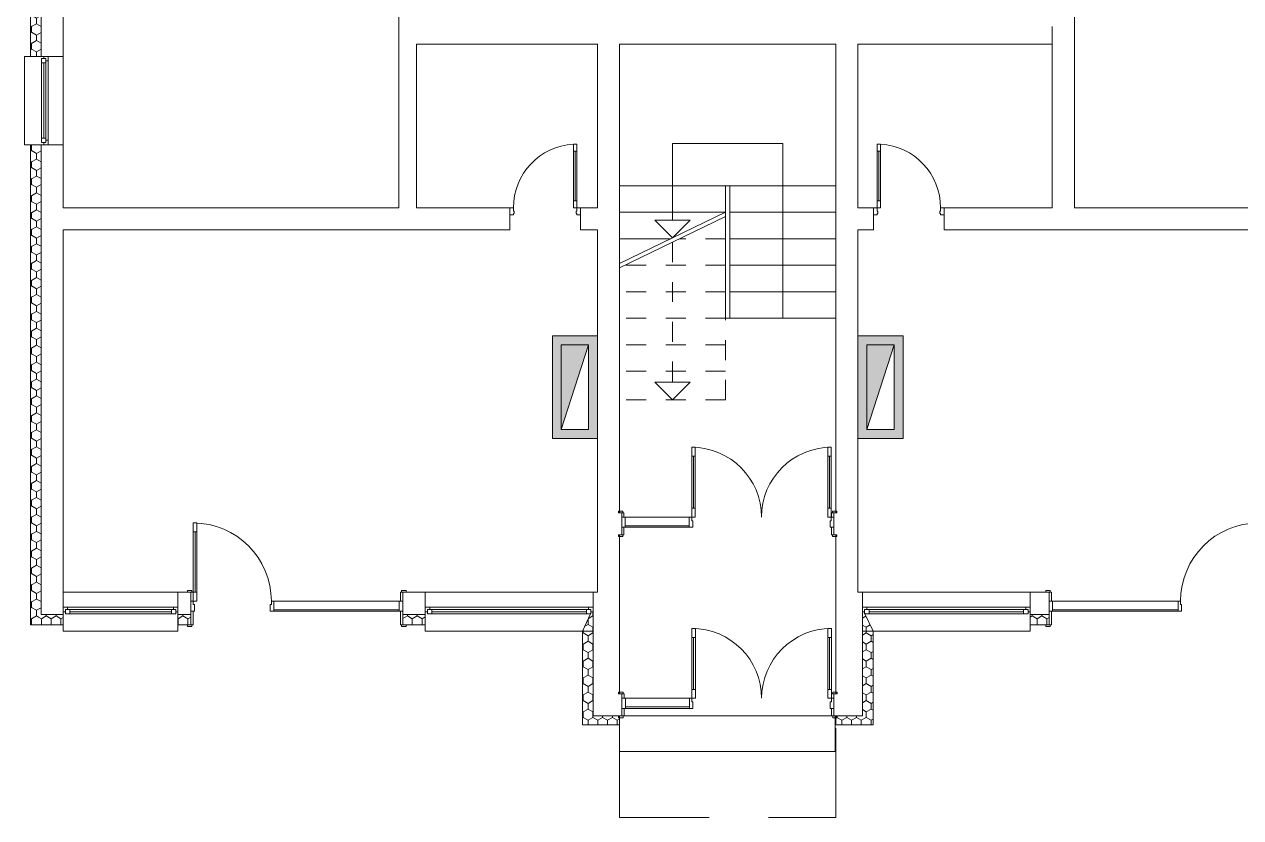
# Model space of a CAD drawing. Header units: feet. Extents: x 2814058 to 2855058, y -67651 to -38951.
# Drawn here: x 2825353 to 2829670, y -56440 to -53627 of the extents above; entities that cross this region are included whole.
import ezdxf

# ---------------------------------------------------------------- set-up
doc = ezdxf.new("R2010")
doc.units = ezdxf.units.FT
doc.header["$MEASUREMENT"] = 0
doc.linetypes.add('Long Dashed', pattern=[529.166651, 317.499995, -211.666656])
doc.linetypes.add('Small Dashed', pattern=[141.111111, 70.555556, -70.555556])
for name, color, linetype, lineweight in [('0_muret e jashtme_Pen_No__1', 7, 'Continuous', 0), ('Shell - Roof_Pen_No__1', 7, 'Continuous', 0), ('Shell - Roof_Pen_No__21', 7, 'Continuous', 0), ('Structural - Bearing_Pen_No__1', 7, 'Continuous', 0)]:
    doc.layers.add(name, color=color, linetype=linetype, lineweight=lineweight)
doc.layers.add('0_muret e jashtme_Pen_No__14', color=7, linetype='Continuous', lineweight=0, true_color=0xbd8b17)
doc.layers.add('Shell - Roof_Pen_No__61', color=7, linetype='Continuous', lineweight=0, true_color=0x6a6a6a)
doc.layers.add('Shell - Roof', color=7, linetype='Continuous')
pattern_1 = [(90, (2247653.822, -76424.967), (-34.6410162, 0), [20, -40]), (90, (2247636.502, -76394.967), (-34.6410162, 0), [20, -40]), (150, (2247653.822, -76404.967), (17.320508, 30), [20, -40]), (150, (2247619.18, -76404.967), (17.320508, 30), [20, -40]), (210, (2247653.822, -76424.967), (-17.320508, 30), [20, -40]), (210, (2247619.18, -76424.967), (-17.320508, 30), [20, -40])]

# ---------------------------------------------------------------- blocks, each defined once
blk = doc.blocks.new('Line_3', base_point=(2827653.9, -54050))
at = {"layer": 'Shell - Roof_Pen_No__1', "color": 7, "linetype": 'Continuous', "lineweight": 0}
for p, q in [((2827653.9, -54050), (2827653.9, -54321.4)), ((2827653.9, -54384.1), (2827591.2, -54321.4)), ((2827591.2, -54321.4), (2827716.6, -54321.4)), ((2827653.9, -54384.1), (2827716.6, -54321.4))]:
    blk.add_line(p, q, dxfattribs=at)
blk = doc.blocks.new('Line_4', base_point=(2827653.9, -54399.8))
at = {"layer": 'Shell - Roof_Pen_No__1', "color": 7, "linetype": 'Continuous', "lineweight": 0}
for p, q in [((2827653.9, -54958.7), (2827591.2, -54896)), ((2827591.2, -54896), (2827716.6, -54896)), ((2827653.9, -54958.7), (2827716.6, -54896))]:
    blk.add_line(p, q, dxfattribs=at)
at = {"layer": 'Shell - Roof_Pen_No__61', "color": 251, "linetype": 'Small Dashed', "lineweight": 0, "true_color": 0x6a6a6a}
blk.add_line((2827653.9, -54399.8), (2827653.9, -54896), dxfattribs=at)

msp = doc.modelspace()

# ---------------------------------------------------------------- hatches: boundary and pattern name
at = {"layer": '0_muret e jashtme_Pen_No__14', "linetype": 'Continuous', "lineweight": 0, "true_color": 0xbd8b17}
h = msp.add_hatch(dxfattribs=at)
h.set_pattern_fill('STYROFOAM_SM_INSULATION', color=42, style=0, pattern_type=2)
h.set_pattern_definition(pattern_1)
h.paths.add_polyline_path([(2825375.3, -52491), (2825375.3, -53740.6), (2825412.9, -53740.6), (2825412.9, -52491)])
h = msp.add_hatch(dxfattribs=at)
h.set_pattern_fill('STYROFOAM_SM_INSULATION', color=42, style=0, pattern_type=2)
h.set_pattern_definition(pattern_1)
h.paths.add_polyline_path([(2825375.3, -55756.9), (2825412.9, -55719.3), (2825412.9, -54054.1), (2825375.3, -54054.1)])
h = msp.add_hatch(dxfattribs=at)
h.set_pattern_fill('STYROFOAM_SM_INSULATION', color=42, style=0, pattern_type=2)
h.set_pattern_definition(pattern_1)
h.paths.add_polyline_path([(2825412.9, -55719.3), (2825375.3, -55756.9), (2825491.3, -55756.9), (2825491.3, -55719.3)])
h = msp.add_hatch(dxfattribs=at)
h.set_pattern_fill('STYROFOAM_SM_INSULATION', color=42, style=0, pattern_type=2)
h.set_pattern_definition(pattern_1)
h.paths.add_polyline_path([(2825898.7, -55756.9), (2825944.3, -55756.9), (2825944.3, -55719.3), (2825898.7, -55719.3)])
h = msp.add_hatch(dxfattribs=at)
h.set_pattern_fill('STYROFOAM_SM_INSULATION', color=42, style=0, pattern_type=2)
h.set_pattern_definition(pattern_1)
h.paths.add_polyline_path([(2826696.5, -55719.3), (2826696.5, -55756.9), (2826776.3, -55756.9), (2826776.3, -55719.3)])
h = msp.add_hatch(dxfattribs=at)
h.set_pattern_fill('STYROFOAM_SM_INSULATION', color=42, style=0, pattern_type=2)
h.set_pattern_definition(pattern_1)
h.paths.add_polyline_path([(2827465.9, -56111.2), (2827334.2, -56111.2), (2827334.2, -55778.5), (2827363.3, -55717.5), (2827364, -55709.9), (2827371.8, -55709.9), (2827371.8, -56079.7), (2827465.9, -56079.7)])
h = msp.add_hatch(dxfattribs=at)
h.set_pattern_fill('STYROFOAM_SM_INSULATION', color=42, style=0, pattern_type=2)
h.set_pattern_definition(pattern_1)
h.paths.add_polyline_path([(2828233.8, -56111.2), (2828365.4, -56111.2), (2828365.4, -55778.5), (2828336.4, -55717.5), (2828335.6, -55709.9), (2828327.8, -55709.9), (2828327.8, -56079.7), (2828233.8, -56079.7)])
h = msp.add_hatch(dxfattribs=at)
h.set_pattern_fill('STYROFOAM_SM_INSULATION', color=42, style=0, pattern_type=2)
h.set_pattern_definition(pattern_1)
h.paths.add_polyline_path([(2828923.3, -55719.3), (2828923.3, -55756.9), (2828990.5, -55756.9), (2828990.5, -55719.3)])
at = {"layer": 'Structural - Bearing_Pen_No__1', "linetype": 'Continuous', "lineweight": 0}
h = msp.add_hatch(color=9, dxfattribs=at)
h.paths.add_polyline_path([(2827387.5, -54732), (2827227.7, -54732), (2827227.7, -55095.6), (2827387.5, -55095.6)])
h.paths.add_polyline_path([(2827259, -55064.2), (2827356.2, -55064.2), (2827356.2, -54763.3), (2827259, -54763.3)], flags=0)
h = msp.add_hatch(color=9, dxfattribs=at)
h.paths.add_polyline_path([(2828472, -54732), (2828312.1, -54732), (2828312.1, -55095.6), (2828472, -55095.6)])
h.paths.add_polyline_path([(2828343.5, -55064.2), (2828440.6, -55064.2), (2828440.6, -54763.3), (2828343.5, -54763.3)], flags=0)
for points in [[(2827259, -55064.2), (2827356.2, -54763.3), (2827259, -54763.3)], [(2828343.5, -55064.2), (2828440.6, -54763.3), (2828343.5, -54763.3)]]:
    msp.add_hatch(color=8, dxfattribs=at).paths.add_polyline_path(points)

# ---------------------------------------------------------------- linework, layer by layer
at = {"layer": '0_muret e jashtme_Pen_No__1', "color": 7, "linetype": 'Continuous', "lineweight": 0}
for p, q in [((2825412.9, -52491), (2825412.9, -53740.6)), ((2825375.3, -53740.6), (2825353.4, -53740.6)), ((2825353.4, -53740.6), (2825353.4, -54054.1)), ((2825375.3, -53740.6), (2825412.9, -53740.6)), ((2825375.3, -53740.6), (2825412.9, -53740.6)), ((2825412.9, -53740.6), (2825422.3, -53740.6)), ((2825412.9, -53740.6), (2825422.3, -53740.6)), ((2825422.3, -53740.6), (2825438, -53740.6)), ((2825422.3, -53740.6), (2825422.3, -53748.5)), ((2825422.3, -53740.6), (2825438, -53740.6)), ((2825422.3, -53740.6), (2825438, -53740.6)), ((2825438, -53740.6), (2825491.3, -53740.6)), ((2825438, -53756.3), (2825438, -53740.6)), ((2825438, -53740.6), (2825491.3, -53740.6)), ((2825491.3, -53740.6), (2825491.3, -54054.1)), ((2825414.5, -53748.5), (2825414.5, -53764.1)), ((2825430.2, -53748.5), (2825414.5, -53748.5)), ((2825414.5, -53764.1), (2825414.5, -54030.6)), ((2825414.5, -53764.1), (2825430.2, -53764.1)), ((2825414.5, -53764.1), (2825414.5, -54030.6)), ((2825422.3, -53748.5), (2825430.2, -53748.5)), ((2825422.3, -53764.1), (2825422.3, -54030.6)), ((2825430.2, -53748.5), (2825430.2, -53756.3)), ((2825430.2, -53764.1), (2825430.2, -53748.5)), ((2825430.2, -53756.3), (2825438, -53756.3)), ((2825430.2, -54030.6), (2825430.2, -53764.1)), ((2825438, -54038.4), (2825438, -53756.3)), ((2825430.2, -54030.6), (2825414.5, -54030.6)), ((2825414.5, -54030.6), (2825414.5, -54046.2)), ((2825414.5, -54046.2), (2825430.2, -54046.2)), ((2825430.2, -54046.2), (2825422.3, -54046.2)), ((2825422.3, -54046.2), (2825422.3, -54054.1)), ((2825430.2, -54046.2), (2825430.2, -54030.6)), ((2825438, -54038.4), (2825430.2, -54038.4)), ((2825430.2, -54038.4), (2825430.2, -54046.2)), ((2825438, -54054.1), (2825438, -54038.4)), ((2825353.4, -54054.1), (2825375.3, -54054.1)), ((2825375.3, -54054.1), (2825412.9, -54054.1)), ((2825375.3, -54054.1), (2825412.9, -54054.1)), ((2825412.9, -54054.1), (2825412.9, -55719.3)), ((2825412.9, -54054.1), (2825422.3, -54054.1)), ((2825412.9, -54054.1), (2825422.3, -54054.1)), ((2825422.3, -54054.1), (2825438, -54054.1)), ((2825422.3, -54054.1), (2825438, -54054.1)), ((2825422.3, -54054.1), (2825438, -54054.1)), ((2825438, -54054.1), (2825491.3, -54054.1)), ((2825438, -54054.1), (2825491.3, -54054.1)), ((2827302.3, -54076.9), (2827302.3, -54051.9)), ((2827302.3, -54051.9), (2827314.8, -54051.9)), ((2827302.3, -54076.9), (2827308.6, -54076.9)), ((2827302.3, -54252.4), (2827302.3, -54076.9)), ((2827314.8, -54076.9), (2827302.3, -54076.9)), ((2827308.6, -54076.9), (2827314.8, -54076.9)), ((2827308.6, -54252.4), (2827308.6, -54076.9)), ((2827308.6, -54076.9), (2827308.6, -54252.4)), ((2827308.6, -54076.9), (2827308.6, -54252.4)), ((2827314.8, -54051.9), (2827314.8, -54076.9)), ((2827314.8, -54076.9), (2827314.8, -54252.4)), ((2828379.6, -54051.9), (2828379.6, -54076.9)), ((2828392.1, -54051.9), (2828379.6, -54051.9)), ((2828379.6, -54076.9), (2828379.6, -54252.4)), ((2828385.9, -54076.9), (2828379.6, -54076.9)), ((2828379.6, -54076.9), (2828392.1, -54076.9)), ((2828385.9, -54252.4), (2828385.9, -54076.9)), ((2828385.9, -54076.9), (2828385.9, -54252.4)), ((2828392.1, -54076.9), (2828385.9, -54076.9)), ((2828385.9, -54076.9), (2828385.9, -54252.4)), ((2828392.1, -54076.9), (2828392.1, -54051.9)), ((2828392.1, -54252.4), (2828392.1, -54076.9)), ((2827308.6, -54252.4), (2827302.3, -54252.4)), ((2827302.3, -54277.5), (2827302.3, -54252.4)), ((2827302.3, -54252.4), (2827314.8, -54252.4)), ((2827314.8, -54252.4), (2827308.6, -54252.4)), ((2827314.8, -54252.4), (2827314.8, -54277.5)), ((2828379.6, -54252.4), (2828385.9, -54252.4)), ((2828392.1, -54252.4), (2828379.6, -54252.4)), ((2828379.6, -54252.4), (2828379.6, -54277.5)), ((2828385.9, -54252.4), (2828392.1, -54252.4)), ((2828392.1, -54277.5), (2828392.1, -54252.4)), ((2827076.6, -54277.5), (2827076.6, -54302.6)), ((2827076.6, -54277.5), (2827076.6, -54302.6)), ((2827089.2, -54277.5), (2827076.6, -54277.5)), ((2827076.6, -54277.5), (2827076.6, -54302.6)), ((2827076.6, -54277.5), (2827076.6, -54302.6)), ((2827076.6, -54302.6), (2827076.6, -54355.9)), ((2827076.6, -54302.6), (2827089.2, -54302.6)), ((2827076.6, -54302.6), (2827076.6, -54355.9)), ((2827089.2, -54290.1), (2827089.2, -54277.5)), ((2827092.3, -54290.1), (2827089.2, -54290.1)), ((2827089.2, -54302.6), (2827089.2, -54298)), ((2827089.2, -54298), (2827092.3, -54298)), ((2827092.3, -54298), (2827092.3, -54290.1)), ((2827314.8, -54277.5), (2827302.3, -54277.5)), ((2827314.8, -54290.1), (2827311.7, -54290.1)), ((2827311.7, -54290.1), (2827311.7, -54298)), ((2827311.7, -54298), (2827314.8, -54298)), ((2827314.8, -54277.5), (2827314.8, -54290.1)), ((2827327.4, -54277.5), (2827314.8, -54277.5)), ((2827314.8, -54298), (2827314.8, -54302.6)), ((2827314.8, -54302.6), (2827327.4, -54302.6)), ((2827327.4, -54277.5), (2827327.4, -54302.6)), ((2827327.4, -54302.6), (2827327.4, -54277.5)), ((2827327.4, -54277.5), (2827327.4, -54302.6)), ((2827327.4, -54277.5), (2827327.4, -54302.6)), ((2827327.4, -54302.6), (2827327.4, -54355.9)), ((2827327.4, -54302.6), (2827327.4, -54355.9)), ((2828367.1, -54277.5), (2828367.1, -54302.6)), ((2828367.1, -54302.6), (2828367.1, -54277.5)), ((2828367.1, -54277.5), (2828379.6, -54277.5)), ((2828367.1, -54277.5), (2828367.1, -54302.6)), ((2828367.1, -54277.5), (2828367.1, -54302.6)), ((2828367.1, -54302.6), (2828367.1, -54355.9)), ((2828379.6, -54302.6), (2828367.1, -54302.6)), ((2828367.1, -54302.6), (2828367.1, -54355.9)), ((2828379.6, -54277.5), (2828379.6, -54290.1)), ((2828379.6, -54277.5), (2828392.1, -54277.5)), ((2828379.6, -54290.1), (2828382.7, -54290.1)), ((2828379.6, -54298), (2828379.6, -54302.6)), ((2828382.7, -54298), (2828379.6, -54298)), ((2828382.7, -54290.1), (2828382.7, -54298)), ((2828602.1, -54298), (2828602.1, -54290.1)), ((2828602.1, -54290.1), (2828605.3, -54290.1)), ((2828605.3, -54298), (2828602.1, -54298)), ((2828605.3, -54290.1), (2828605.3, -54277.5)), ((2828605.3, -54277.5), (2828617.8, -54277.5)), ((2828605.3, -54302.6), (2828605.3, -54298)), ((2828617.8, -54302.6), (2828605.3, -54302.6)), ((2828617.8, -54277.5), (2828617.8, -54302.6)), ((2828617.8, -54277.5), (2828617.8, -54302.6)), ((2828617.8, -54277.5), (2828617.8, -54302.6)), ((2828617.8, -54277.5), (2828617.8, -54302.6)), ((2828617.8, -54302.6), (2828617.8, -54355.9)), ((2828617.8, -54302.6), (2828617.8, -54355.9)), ((2827722, -55126.9), (2827722, -55158.3)), ((2827734.5, -55126.9), (2827722, -55126.9)), ((2827722, -55158.3), (2827722, -55343.2)), ((2827728.2, -55158.3), (2827722, -55158.3)), ((2827722, -55158.3), (2827734.5, -55158.3)), ((2827728.2, -55343.2), (2827728.2, -55158.3)), ((2827728.2, -55158.3), (2827728.2, -55343.2)), ((2827734.5, -55158.3), (2827728.2, -55158.3)), ((2827728.2, -55158.3), (2827728.2, -55343.2)), ((2827734.5, -55158.3), (2827734.5, -55126.9)), ((2827734.5, -55343.2), (2827734.5, -55158.3)), ((2828204.6, -55158.3), (2828204.6, -55126.9)), ((2828204.6, -55126.9), (2828217.2, -55126.9)), ((2828204.6, -55158.3), (2828210.9, -55158.3)), ((2828204.6, -55343.2), (2828204.6, -55158.3)), ((2828217.2, -55158.3), (2828204.6, -55158.3)), ((2828210.9, -55158.3), (2828217.2, -55158.3)), ((2828210.9, -55343.2), (2828210.9, -55158.3)), ((2828210.9, -55158.3), (2828210.9, -55343.2)), ((2828210.9, -55158.3), (2828210.9, -55343.2)), ((2828217.2, -55126.9), (2828217.2, -55158.3)), ((2828217.2, -55158.3), (2828217.2, -55343.2)), ((2827462.1, -55358.8), (2827462.1, -55352.9)), ((2827462.1, -55352.9), (2827477.8, -55352.9)), ((2827473.7, -55358.8), (2827462.1, -55358.8)), ((2827477.8, -55358.8), (2827462.1, -55358.8)), ((2827473.7, -55358.8), (2827462.1, -55358.8)), ((2827473.7, -55358.8), (2827462.1, -55358.8)), ((2827473.7, -55358.8), (2827473.7, -55374.5)), ((2827473.7, -55358.8), (2827473.7, -55374.5)), ((2827473.7, -55374.5), (2827473.7, -55358.8)), ((2827473.7, -55358.8), (2827481.5, -55358.8)), ((2827473.7, -55358.8), (2827473.7, -55374.5)), ((2827473.7, -55358.8), (2827473.7, -55374.5)), ((2827473.7, -55358.8), (2827473.7, -55374.5)), ((2827473.7, -55374.5), (2827473.7, -55410.6)), ((2827481.5, -55374.5), (2827473.7, -55374.5)), ((2827486.2, -55374.5), (2827473.7, -55374.5)), ((2827473.7, -55374.5), (2827473.7, -55410.6)), ((2827473.7, -55374.5), (2827473.7, -55410.6)), ((2827473.7, -55374.5), (2827473.7, -55410.6)), ((2827477.8, -55352.9), (2827477.8, -55358.8)), ((2827481.5, -55358.8), (2827481.5, -55374.5)), ((2827486.2, -55374.5), (2827713.2, -55374.5)), ((2827486.2, -55410.6), (2827486.2, -55374.5)), ((2827486.2, -55410.6), (2827486.2, -55374.5)), ((2827713.2, -55374.5), (2827486.2, -55374.5)), ((2827713.2, -55374.5), (2827713.2, -55410.6)), ((2827722, -55374.5), (2827713.2, -55374.5)), ((2827713.2, -55374.5), (2827713.2, -55410.6)), ((2827722, -55343.2), (2827728.2, -55343.2)), ((2827734.5, -55343.2), (2827722, -55343.2)), ((2827722, -55343.2), (2827722, -55374.5)), ((2827722, -55387.1), (2827722, -55374.5)), ((2827722, -55374.5), (2827734.5, -55374.5)), ((2827728.2, -55343.2), (2827734.5, -55343.2)), ((2827734.5, -55374.5), (2827734.5, -55343.2)), ((2828210.9, -55343.2), (2828204.6, -55343.2)), ((2828204.6, -55374.5), (2828204.6, -55343.2)), ((2828204.6, -55343.2), (2828217.2, -55343.2)), ((2828217.2, -55374.5), (2828204.6, -55374.5)), ((2828217.2, -55343.2), (2828210.9, -55343.2)), ((2828217.2, -55343.2), (2828217.2, -55374.5)), ((2828225.9, -55374.5), (2828217.2, -55374.5)), ((2828217.2, -55374.5), (2828217.2, -55387.1)), ((2828218.1, -55374.5), (2828218.1, -55358.8)), ((2828218.1, -55358.8), (2828225.9, -55358.8)), ((2828225.9, -55374.5), (2828218.1, -55374.5)), ((2828221.9, -55352.9), (2828237.5, -55352.9)), ((2828221.9, -55358.8), (2828221.9, -55352.9)), ((2828237.5, -55358.8), (2828221.9, -55358.8)), ((2828225.9, -55358.8), (2828237.5, -55358.8)), ((2828225.9, -55358.8), (2828225.9, -55374.5)), ((2828225.9, -55358.8), (2828225.9, -55374.5)), ((2828225.9, -55358.8), (2828225.9, -55374.5)), ((2828225.9, -55358.8), (2828225.9, -55374.5)), ((2828225.9, -55358.8), (2828225.9, -55374.5)), ((2828225.9, -55358.8), (2828225.9, -55374.5)), ((2828225.9, -55358.8), (2828237.5, -55358.8)), ((2828225.9, -55358.8), (2828237.5, -55358.8)), ((2828225.9, -55374.5), (2828225.9, -55410.6)), ((2828225.9, -55410.6), (2828225.9, -55374.5)), ((2828225.9, -55374.5), (2828225.9, -55410.6)), ((2828225.9, -55374.5), (2828225.9, -55410.6)), ((2828237.5, -55352.9), (2828237.5, -55358.8)), ((2825953.1, -55395.2), (2825953.1, -55426.5)), ((2825965.6, -55395.2), (2825953.1, -55395.2)), ((2825953.1, -55426.5), (2825953.1, -55640.9)), ((2825959.4, -55426.5), (2825953.1, -55426.5)), ((2825953.1, -55426.5), (2825965.6, -55426.5)), ((2825959.4, -55640.9), (2825959.4, -55426.5)), ((2825959.4, -55426.5), (2825959.4, -55640.9)), ((2825965.6, -55426.5), (2825959.4, -55426.5)), ((2825959.4, -55426.5), (2825959.4, -55640.9)), ((2825965.6, -55426.5), (2825965.6, -55395.2)), ((2825965.6, -55640.9), (2825965.6, -55426.5)), ((2827473.7, -55410.6), (2827473.7, -55437.2)), ((2827473.7, -55437.2), (2827473.7, -55410.6)), ((2827473.7, -55410.6), (2827481.5, -55410.6)), ((2827473.7, -55410.6), (2827486.2, -55410.6)), ((2827473.7, -55410.6), (2827473.7, -55437.2)), ((2827473.7, -55410.6), (2827473.7, -55437.2)), ((2827481.5, -55410.6), (2827481.5, -55437.2)), ((2827486.2, -55404.9), (2827713.2, -55404.9)), ((2827713.2, -55410.6), (2827486.2, -55410.6)), ((2827713.2, -55410.6), (2827725.7, -55410.6)), ((2827725.7, -55387.1), (2827722, -55387.1)), ((2827725.7, -55410.6), (2827725.7, -55387.1)), ((2828217.2, -55387.1), (2828213.4, -55387.1)), ((2828213.4, -55387.1), (2828213.4, -55410.6)), ((2828213.4, -55410.6), (2828225.9, -55410.6)), ((2828218.1, -55437.2), (2828218.1, -55410.6)), ((2828218.1, -55410.6), (2828225.9, -55410.6)), ((2828225.9, -55410.6), (2828225.9, -55437.2)), ((2828225.9, -55410.6), (2828225.9, -55437.2)), ((2828225.9, -55410.6), (2828225.9, -55437.2)), ((2828225.9, -55410.6), (2828225.9, -55437.2)), ((2827473.7, -55437.2), (2827462.1, -55437.2)), ((2827462.1, -55443.2), (2827462.1, -55437.2)), ((2827462.1, -55437.2), (2827477.8, -55437.2)), ((2827473.7, -55437.2), (2827462.1, -55437.2)), ((2827473.7, -55437.2), (2827462.1, -55437.2)), ((2827477.8, -55443.2), (2827462.1, -55443.2)), ((2827481.5, -55437.2), (2827473.7, -55437.2)), ((2827477.8, -55437.2), (2827477.8, -55443.2)), ((2828225.9, -55437.2), (2828218.1, -55437.2)), ((2828221.9, -55437.2), (2828237.5, -55437.2)), ((2828221.9, -55443.2), (2828221.9, -55437.2)), ((2828237.5, -55443.2), (2828221.9, -55443.2)), ((2828225.9, -55437.2), (2828237.5, -55437.2)), ((2828225.9, -55437.2), (2828237.5, -55437.2)), ((2828225.9, -55437.2), (2828237.5, -55437.2)), ((2828237.5, -55437.2), (2828237.5, -55443.2)), ((2825491.3, -55694.2), (2825491.3, -55640.9)), ((2825898.7, -55640.9), (2825491.3, -55640.9)), ((2825491.3, -55694.2), (2825491.3, -55640.9)), ((2825898.7, -55694.2), (2825898.7, -55640.9)), ((2825898.7, -55694.2), (2825898.7, -55640.9)), ((2825948.4, -55635), (2825932.7, -55635)), ((2825932.7, -55635), (2825932.7, -55640.9)), ((2825944.3, -55640.9), (2825932.7, -55640.9)), ((2825932.7, -55640.9), (2825948.4, -55640.9)), ((2825944.3, -55640.9), (2825932.7, -55640.9)), ((2825944.3, -55640.9), (2825932.7, -55640.9)), ((2825944.3, -55640.9), (2825944.3, -55672.3)), ((2825944.3, -55640.9), (2825944.3, -55672.3)), ((2825944.3, -55640.9), (2825944.3, -55672.3)), ((2825952.2, -55640.9), (2825944.3, -55640.9)), ((2825944.3, -55640.9), (2825944.3, -55672.3)), ((2825944.3, -55640.9), (2825944.3, -55672.3)), ((2825944.3, -55640.9), (2825944.3, -55672.3)), ((2825948.4, -55640.9), (2825948.4, -55635)), ((2825952.2, -55672.3), (2825952.2, -55640.9)), ((2825953.1, -55640.9), (2825959.4, -55640.9)), ((2825965.6, -55640.9), (2825953.1, -55640.9)), ((2825953.1, -55640.9), (2825953.1, -55672.3)), ((2825959.4, -55640.9), (2825965.6, -55640.9)), ((2825965.6, -55672.3), (2825965.6, -55640.9)), ((2826688.7, -55640.9), (2826688.7, -55672.3)), ((2826696.5, -55640.9), (2826688.7, -55640.9)), ((2826708.1, -55635), (2826692.5, -55635)), ((2826692.5, -55635), (2826692.5, -55640.9)), ((2826692.5, -55640.9), (2826708.1, -55640.9)), ((2826696.5, -55640.9), (2826708.1, -55640.9)), ((2826696.5, -55640.9), (2826696.5, -55672.3)), ((2826696.5, -55640.9), (2826696.5, -55672.3)), ((2826696.5, -55672.3), (2826696.5, -55640.9)), ((2826696.5, -55640.9), (2826696.5, -55672.3)), ((2826696.5, -55640.9), (2826696.5, -55672.3)), ((2826696.5, -55640.9), (2826696.5, -55672.3)), ((2826696.5, -55640.9), (2826708.1, -55640.9)), ((2826696.5, -55640.9), (2826708.1, -55640.9)), ((2826708.1, -55640.9), (2826708.1, -55635)), ((2826776.3, -55694.2), (2826776.3, -55640.9)), ((2826776.3, -55640.9), (2827371.8, -55640.9)), ((2826776.3, -55694.2), (2826776.3, -55640.9)), ((2827371.8, -55694.2), (2827371.8, -55640.9)), ((2827371.8, -55694.2), (2827371.8, -55640.9)), ((2828327.8, -55694.2), (2828327.8, -55640.9)), ((2828923.3, -55640.9), (2828327.8, -55640.9)), ((2828327.8, -55694.2), (2828327.8, -55640.9)), ((2828923.3, -55694.2), (2828923.3, -55640.9)), ((2828923.3, -55694.2), (2828923.3, -55640.9)), ((2828978.9, -55640.9), (2828978.9, -55635)), ((2828978.9, -55635), (2828994.6, -55635)), ((2828990.5, -55640.9), (2828978.9, -55640.9)), ((2828994.6, -55640.9), (2828978.9, -55640.9)), ((2828990.5, -55640.9), (2828978.9, -55640.9)), ((2828990.5, -55640.9), (2828978.9, -55640.9)), ((2828990.5, -55640.9), (2828990.5, -55672.3)), ((2828990.5, -55640.9), (2828990.5, -55672.3)), ((2828990.5, -55672.3), (2828990.5, -55640.9)), ((2828990.5, -55640.9), (2828998.3, -55640.9)), ((2828990.5, -55640.9), (2828990.5, -55672.3)), ((2828990.5, -55640.9), (2828990.5, -55672.3)), ((2828990.5, -55640.9), (2828990.5, -55672.3)), ((2828994.6, -55635), (2828994.6, -55640.9)), ((2828998.3, -55640.9), (2828998.3, -55672.3)), ((2825944.3, -55672.3), (2825944.3, -55708.3)), ((2825944.3, -55672.3), (2825952.2, -55672.3)), ((2825944.3, -55708.3), (2825944.3, -55672.3)), ((2825944.3, -55672.3), (2825953.1, -55672.3)), ((2825944.3, -55672.3), (2825944.3, -55708.3)), ((2825944.3, -55672.3), (2825944.3, -55708.3)), ((2825953.1, -55672.3), (2825953.1, -55684.8)), ((2825953.1, -55672.3), (2825965.6, -55672.3)), ((2825953.1, -55684.8), (2825956.9, -55684.8)), ((2825956.9, -55684.8), (2825956.9, -55708.3)), ((2826226.4, -55708.3), (2826226.4, -55684.8)), ((2826226.4, -55684.8), (2826230.2, -55684.8)), ((2826230.2, -55684.8), (2826230.2, -55672.3)), ((2826230.2, -55672.3), (2826238.9, -55672.3)), ((2826684, -55672.3), (2826238.9, -55672.3)), ((2826238.9, -55672.3), (2826238.9, -55708.3)), ((2826238.9, -55672.3), (2826238.9, -55708.3)), ((2826238.9, -55672.3), (2826684, -55672.3)), ((2826684, -55708.3), (2826684, -55672.3)), ((2826684, -55708.3), (2826684, -55672.3)), ((2826684, -55672.3), (2826696.5, -55672.3)), ((2826688.7, -55672.3), (2826696.5, -55672.3)), ((2826696.5, -55672.3), (2826696.5, -55708.3)), ((2826696.5, -55672.3), (2826696.5, -55708.3)), ((2826696.5, -55672.3), (2826696.5, -55708.3)), ((2826696.5, -55672.3), (2826696.5, -55708.3)), ((2828990.5, -55672.3), (2828990.5, -55708.3)), ((2828998.3, -55672.3), (2828990.5, -55672.3)), ((2829003, -55672.3), (2828990.5, -55672.3)), ((2828990.5, -55672.3), (2828990.5, -55708.3)), ((2828990.5, -55672.3), (2828990.5, -55708.3)), ((2828990.5, -55672.3), (2828990.5, -55708.3)), ((2829003, -55672.3), (2829448.1, -55672.3)), ((2829003, -55708.3), (2829003, -55672.3)), ((2829003, -55708.3), (2829003, -55672.3)), ((2829448.1, -55672.3), (2829003, -55672.3)), ((2829448.1, -55672.3), (2829448.1, -55708.3)), ((2829456.9, -55672.3), (2829448.1, -55672.3)), ((2829448.1, -55672.3), (2829448.1, -55708.3)), ((2829456.9, -55684.8), (2829456.9, -55672.3)), ((2829460.7, -55684.8), (2829456.9, -55684.8)), ((2829460.7, -55708.3), (2829460.7, -55684.8)), ((2825412.9, -55719.3), (2825491.3, -55719.3)), ((2825491.3, -55709.9), (2825491.3, -55694.2)), ((2825491.3, -55694.2), (2825506.9, -55694.2)), ((2825491.3, -55709.9), (2825491.3, -55694.2)), ((2825491.3, -55709.9), (2825491.3, -55694.2)), ((2825491.3, -55719.3), (2825491.3, -55709.9)), ((2825499.1, -55709.9), (2825491.3, -55709.9)), ((2825491.3, -55719.3), (2825491.3, -55709.9)), ((2825491.3, -55756.9), (2825491.3, -55719.3)), ((2825491.3, -55756.9), (2825491.3, -55719.3)), ((2825506.9, -55702), (2825499.1, -55702)), ((2825499.1, -55702), (2825499.1, -55709.9)), ((2825499.1, -55702), (2825514.8, -55702)), ((2825499.1, -55717.7), (2825499.1, -55702)), ((2825514.8, -55717.7), (2825499.1, -55717.7)), ((2825506.9, -55694.2), (2825506.9, -55702)), ((2825506.9, -55694.2), (2825883.1, -55694.2)), ((2825514.8, -55702), (2825514.8, -55717.7)), ((2825514.8, -55702), (2825875.2, -55702)), ((2825875.2, -55709.9), (2825514.8, -55709.9)), ((2825875.2, -55717.7), (2825514.8, -55717.7)), ((2825875.2, -55717.7), (2825514.8, -55717.7)), ((2825875.2, -55717.7), (2825875.2, -55702)), ((2825875.2, -55702), (2825890.9, -55702)), ((2825890.9, -55717.7), (2825875.2, -55717.7)), ((2825883.1, -55702), (2825883.1, -55694.2)), ((2825883.1, -55694.2), (2825898.7, -55694.2)), ((2825890.9, -55702), (2825883.1, -55702)), ((2825890.9, -55709.9), (2825890.9, -55702)), ((2825890.9, -55702), (2825890.9, -55717.7)), ((2825898.7, -55709.9), (2825890.9, -55709.9)), ((2825898.7, -55709.9), (2825898.7, -55694.2)), ((2825898.7, -55709.9), (2825898.7, -55694.2)), ((2825898.7, -55709.9), (2825898.7, -55694.2)), ((2825898.7, -55719.3), (2825898.7, -55709.9)), ((2825898.7, -55719.3), (2825898.7, -55709.9)), ((2825898.7, -55719.3), (2825944.3, -55719.3)), ((2825898.7, -55756.9), (2825898.7, -55719.3)), ((2825898.7, -55756.9), (2825898.7, -55719.3)), ((2825944.3, -55708.3), (2825944.3, -55719.3)), ((2825944.3, -55708.3), (2825944.3, -55756.9)), ((2825952.2, -55708.3), (2825944.3, -55708.3)), ((2825956.9, -55708.3), (2825944.3, -55708.3)), ((2825944.3, -55708.3), (2825944.3, -55719.3)), ((2825944.3, -55708.3), (2825944.3, -55719.3)), ((2825944.3, -55719.3), (2825944.3, -55756.9)), ((2825944.3, -55719.3), (2825944.3, -55756.9)), ((2825944.3, -55719.3), (2825944.3, -55756.9)), ((2825952.2, -55756.9), (2825952.2, -55708.3)), ((2826238.9, -55708.3), (2826226.4, -55708.3)), ((2826684, -55702.7), (2826238.9, -55702.7)), ((2826238.9, -55708.3), (2826684, -55708.3)), ((2826696.5, -55708.3), (2826684, -55708.3)), ((2826688.7, -55708.3), (2826688.7, -55756.9)), ((2826696.5, -55708.3), (2826688.7, -55708.3)), ((2826696.5, -55708.3), (2826696.5, -55719.3)), ((2826696.5, -55756.9), (2826696.5, -55708.3)), ((2826696.5, -55708.3), (2826696.5, -55719.3)), ((2826696.5, -55708.3), (2826696.5, -55719.3)), ((2826696.5, -55719.3), (2826776.3, -55719.3)), ((2826696.5, -55719.3), (2826696.5, -55756.9)), ((2826696.5, -55719.3), (2826696.5, -55756.9)), ((2826696.5, -55719.3), (2826696.5, -55756.9)), ((2826776.3, -55709.9), (2826776.3, -55694.2)), ((2826792, -55694.2), (2826776.3, -55694.2)), ((2826776.3, -55709.9), (2826776.3, -55694.2)), ((2826776.3, -55709.9), (2826776.3, -55694.2)), ((2826776.3, -55719.3), (2826776.3, -55709.9)), ((2826776.3, -55709.9), (2826784.2, -55709.9)), ((2826776.3, -55719.3), (2826776.3, -55709.9)), ((2826776.3, -55756.9), (2826776.3, -55719.3)), ((2826776.3, -55756.9), (2826776.3, -55719.3)), ((2826784.2, -55709.9), (2826784.2, -55702)), ((2826784.2, -55702), (2826792, -55702)), ((2826799.8, -55702), (2826784.2, -55702)), ((2826784.2, -55702), (2826784.2, -55717.7)), ((2826784.2, -55717.7), (2826799.8, -55717.7)), ((2826792, -55702), (2826792, -55694.2)), ((2827356.2, -55694.2), (2826792, -55694.2)), ((2826799.8, -55717.7), (2826799.8, -55702)), ((2827348.3, -55702), (2826799.8, -55702)), ((2826799.8, -55709.9), (2827348.3, -55709.9)), ((2826799.8, -55717.7), (2827348.3, -55717.7)), ((2826799.8, -55717.7), (2827348.3, -55717.7)), ((2827364, -55702), (2827348.3, -55702)), ((2827348.3, -55702), (2827348.3, -55717.7)), ((2827348.3, -55717.7), (2827364, -55717.7)), ((2827371.8, -55694.2), (2827356.2, -55694.2)), ((2827356.2, -55694.2), (2827356.2, -55702)), ((2827356.2, -55702), (2827364, -55702)), ((2827364, -55702), (2827364, -55709.9)), ((2827364, -55717.7), (2827364, -55702)), ((2827364, -55709.9), (2827371.8, -55709.9)), ((2827371.8, -55709.9), (2827371.8, -55694.2)), ((2827371.8, -55709.9), (2827371.8, -55694.2)), ((2827371.8, -55709.9), (2827371.8, -55694.2)), ((2827371.8, -55719.3), (2827371.8, -55709.9)), ((2827371.8, -55719.3), (2827371.8, -55709.9)), ((2827371.8, -55756.9), (2827371.8, -55719.3)), ((2827371.8, -55756.9), (2827371.8, -55719.3)), ((2828327.8, -55709.9), (2828327.8, -55694.2)), ((2828327.8, -55694.2), (2828343.5, -55694.2)), ((2828327.8, -55709.9), (2828327.8, -55694.2)), ((2828327.8, -55709.9), (2828327.8, -55694.2)), ((2828327.8, -55719.3), (2828327.8, -55709.9)), ((2828335.6, -55709.9), (2828327.8, -55709.9)), ((2828327.8, -55719.3), (2828327.8, -55709.9)), ((2828327.8, -55756.9), (2828327.8, -55719.3)), ((2828327.8, -55756.9), (2828327.8, -55719.3)), ((2828343.5, -55702), (2828335.6, -55702)), ((2828335.6, -55702), (2828335.6, -55709.9)), ((2828335.6, -55702), (2828351.3, -55702)), ((2828335.6, -55717.7), (2828335.6, -55702)), ((2828351.3, -55717.7), (2828335.6, -55717.7)), ((2828343.5, -55694.2), (2828343.5, -55702)), ((2828343.5, -55694.2), (2828907.6, -55694.2)), ((2828351.3, -55702), (2828351.3, -55717.7)), ((2828351.3, -55702), (2828899.8, -55702)), ((2828899.8, -55709.9), (2828351.3, -55709.9)), ((2828899.8, -55717.7), (2828351.3, -55717.7)), ((2828899.8, -55717.7), (2828351.3, -55717.7)), ((2828899.8, -55717.7), (2828899.8, -55702)), ((2828899.8, -55702), (2828915.5, -55702)), ((2828915.5, -55717.7), (2828899.8, -55717.7)), ((2828907.6, -55702), (2828907.6, -55694.2)), ((2828907.6, -55694.2), (2828923.3, -55694.2)), ((2828915.5, -55702), (2828907.6, -55702)), ((2828915.5, -55709.9), (2828915.5, -55702)), ((2828915.5, -55702), (2828915.5, -55717.7)), ((2828923.3, -55709.9), (2828915.5, -55709.9)), ((2828923.3, -55709.9), (2828923.3, -55694.2)), ((2828923.3, -55709.9), (2828923.3, -55694.2)), ((2828923.3, -55709.9), (2828923.3, -55694.2)), ((2828923.3, -55719.3), (2828923.3, -55709.9)), ((2828923.3, -55719.3), (2828923.3, -55709.9)), ((2828923.3, -55719.3), (2828990.5, -55719.3)), ((2828923.3, -55756.9), (2828923.3, -55719.3)), ((2828923.3, -55756.9), (2828923.3, -55719.3)), ((2828990.5, -55708.3), (2828990.5, -55719.3)), ((2828990.5, -55756.9), (2828990.5, -55708.3)), ((2828990.5, -55708.3), (2828998.3, -55708.3)), ((2828990.5, -55708.3), (2829003, -55708.3)), ((2828990.5, -55708.3), (2828990.5, -55719.3)), ((2828990.5, -55708.3), (2828990.5, -55719.3)), ((2828990.5, -55719.3), (2828990.5, -55756.9)), ((2828990.5, -55719.3), (2828990.5, -55756.9)), ((2828990.5, -55719.3), (2828990.5, -55756.9)), ((2828998.3, -55708.3), (2828998.3, -55756.9)), ((2829003, -55702.7), (2829448.1, -55702.7)), ((2829448.1, -55708.3), (2829003, -55708.3)), ((2829448.1, -55708.3), (2829460.7, -55708.3)), ((2825491.3, -55778.8), (2825491.3, -55756.9)), ((2825898.7, -55756.9), (2825898.7, -55778.8)), ((2825944.3, -55756.9), (2825932.7, -55756.9)), ((2825948.4, -55756.9), (2825932.7, -55756.9)), ((2825932.7, -55756.9), (2825932.7, -55762.9)), ((2825944.3, -55756.9), (2825932.7, -55756.9)), ((2825944.3, -55756.9), (2825932.7, -55756.9)), ((2825932.7, -55762.9), (2825948.4, -55762.9)), ((2825944.3, -55756.9), (2825952.2, -55756.9)), ((2825948.4, -55762.9), (2825948.4, -55756.9)), ((2826688.7, -55756.9), (2826696.5, -55756.9)), ((2826708.1, -55756.9), (2826692.5, -55756.9)), ((2826692.5, -55756.9), (2826692.5, -55762.9)), ((2826692.5, -55762.9), (2826708.1, -55762.9)), ((2826696.5, -55756.9), (2826708.1, -55756.9)), ((2826696.5, -55756.9), (2826708.1, -55756.9)), ((2826696.5, -55756.9), (2826708.1, -55756.9)), ((2826708.1, -55762.9), (2826708.1, -55756.9)), ((2826776.3, -55756.9), (2826776.3, -55778.8)), ((2827371.8, -55778.8), (2827371.8, -55756.9)), ((2827722.5, -55769.4), (2827722.5, -55800.8)), ((2827735, -55769.4), (2827722.5, -55769.4)), ((2827735, -55800.8), (2827735, -55769.4)), ((2828205.1, -55800.8), (2828205.1, -55769.4)), ((2828205.1, -55769.4), (2828217.6, -55769.4)), ((2828217.6, -55769.4), (2828217.6, -55800.8)), ((2828327.8, -55778.8), (2828327.8, -55756.9)), ((2828923.3, -55756.9), (2828923.3, -55778.8)), ((2828990.5, -55756.9), (2828978.9, -55756.9)), ((2828978.9, -55762.9), (2828978.9, -55756.9)), ((2828978.9, -55756.9), (2828994.6, -55756.9)), ((2828990.5, -55756.9), (2828978.9, -55756.9)), ((2828990.5, -55756.9), (2828978.9, -55756.9)), ((2828994.6, -55762.9), (2828978.9, -55762.9)), ((2828998.3, -55756.9), (2828990.5, -55756.9)), ((2828994.6, -55756.9), (2828994.6, -55762.9)), ((2825898.7, -55778.8), (2825491.3, -55778.8)), ((2826776.3, -55778.8), (2827371.8, -55778.8)), ((2827722.5, -55800.8), (2827722.5, -55985.7)), ((2827728.7, -55800.8), (2827722.5, -55800.8)), ((2827722.5, -55800.8), (2827735, -55800.8)), ((2827728.7, -55985.7), (2827728.7, -55800.8)), ((2827728.7, -55800.8), (2827728.7, -55985.7)), ((2827735, -55800.8), (2827728.7, -55800.8)), ((2827728.7, -55800.8), (2827728.7, -55985.7)), ((2827735, -55985.7), (2827735, -55800.8)), ((2828205.1, -55800.8), (2828211.4, -55800.8)), ((2828205.1, -55985.7), (2828205.1, -55800.8)), ((2828217.6, -55800.8), (2828205.1, -55800.8)), ((2828211.4, -55800.8), (2828217.6, -55800.8)), ((2828211.4, -55985.7), (2828211.4, -55800.8)), ((2828211.4, -55800.8), (2828211.4, -55985.7)), ((2828211.4, -55800.8), (2828211.4, -55985.7)), ((2828217.6, -55800.8), (2828217.6, -55985.7)), ((2828923.3, -55778.8), (2828327.8, -55778.8)), ((2827722.5, -55985.7), (2827728.7, -55985.7)), ((2827735, -55985.7), (2827722.5, -55985.7)), ((2827722.5, -55985.7), (2827722.5, -56017)), ((2827728.7, -55985.7), (2827735, -55985.7)), ((2827735, -56017), (2827735, -55985.7)), ((2828211.4, -55985.7), (2828205.1, -55985.7)), ((2828205.1, -56017), (2828205.1, -55985.7)), ((2828205.1, -55985.7), (2828217.6, -55985.7)), ((2828217.6, -55985.7), (2828211.4, -55985.7)), ((2828217.6, -55985.7), (2828217.6, -56017)), ((2827462.6, -56001.4), (2827462.6, -55995.4)), ((2827462.6, -55995.4), (2827478.3, -55995.4)), ((2827474.2, -56001.4), (2827462.6, -56001.4)), ((2827478.3, -56001.4), (2827462.6, -56001.4)), ((2827474.2, -56001.4), (2827462.6, -56001.4)), ((2827474.2, -56001.4), (2827462.6, -56001.4)), ((2827474.2, -56001.4), (2827474.2, -56017)), ((2827474.2, -56001.4), (2827474.2, -56017)), ((2827474.2, -56017), (2827474.2, -56001.4)), ((2827474.2, -56001.4), (2827482, -56001.4)), ((2827474.2, -56001.4), (2827474.2, -56017)), ((2827474.2, -56001.4), (2827474.2, -56017)), ((2827474.2, -56001.4), (2827474.2, -56017)), ((2827474.2, -56017), (2827474.2, -56053.1)), ((2827482, -56017), (2827474.2, -56017)), ((2827486.7, -56017), (2827474.2, -56017)), ((2827474.2, -56017), (2827474.2, -56053.1)), ((2827474.2, -56017), (2827474.2, -56053.1)), ((2827474.2, -56017), (2827474.2, -56053.1)), ((2827478.3, -55995.4), (2827478.3, -56001.4)), ((2827482, -56001.4), (2827482, -56017)), ((2827486.7, -56017), (2827713.7, -56017)), ((2827486.7, -56053.1), (2827486.7, -56017)), ((2827486.7, -56053.1), (2827486.7, -56017)), ((2827713.7, -56017), (2827486.7, -56017)), ((2827713.7, -56017), (2827713.7, -56053.1)), ((2827722.5, -56017), (2827713.7, -56017)), ((2827713.7, -56017), (2827713.7, -56053.1)), ((2827722.5, -56029.6), (2827722.5, -56017)), ((2827722.5, -56017), (2827735, -56017)), ((2827726.2, -56029.6), (2827722.5, -56029.6)), ((2827726.2, -56053.1), (2827726.2, -56029.6)), ((2828217.6, -56017), (2828205.1, -56017)), ((2828217.6, -56029.6), (2828213.9, -56029.6)), ((2828213.9, -56029.6), (2828213.9, -56053.1)), ((2828226.4, -56017), (2828217.6, -56017)), ((2828217.6, -56017), (2828217.6, -56029.6)), ((2828218.6, -56017), (2828218.6, -56001.4)), ((2828218.6, -56001.4), (2828226.4, -56001.4)), ((2828226.4, -56017), (2828218.6, -56017)), ((2828222.3, -55995.4), (2828238, -55995.4)), ((2828222.3, -56001.4), (2828222.3, -55995.4)), ((2828238, -56001.4), (2828222.3, -56001.4)), ((2828226.4, -56001.4), (2828238, -56001.4)), ((2828226.4, -56001.4), (2828226.4, -56017)), ((2828226.4, -56001.4), (2828226.4, -56017)), ((2828226.4, -56001.4), (2828226.4, -56017)), ((2828226.4, -56001.4), (2828226.4, -56017)), ((2828226.4, -56001.4), (2828226.4, -56017)), ((2828226.4, -56001.4), (2828226.4, -56017)), ((2828226.4, -56001.4), (2828238, -56001.4)), ((2828226.4, -56001.4), (2828238, -56001.4)), ((2828226.4, -56017), (2828226.4, -56053.1)), ((2828226.4, -56053.1), (2828226.4, -56017)), ((2828226.4, -56017), (2828226.4, -56053.1)), ((2828226.4, -56017), (2828226.4, -56053.1)), ((2828238, -55995.4), (2828238, -56001.4)), ((2827474.2, -56053.1), (2827474.2, -56079.7)), ((2827474.2, -56079.7), (2827474.2, -56053.1)), ((2827474.2, -56053.1), (2827482, -56053.1)), ((2827474.2, -56053.1), (2827486.7, -56053.1)), ((2827474.2, -56053.1), (2827474.2, -56079.7)), ((2827474.2, -56053.1), (2827474.2, -56079.7)), ((2827482, -56053.1), (2827482, -56079.7)), ((2827486.7, -56047.4), (2827713.7, -56047.4)), ((2827713.7, -56053.1), (2827486.7, -56053.1)), ((2827713.7, -56053.1), (2827726.2, -56053.1)), ((2828213.9, -56053.1), (2828226.4, -56053.1)), ((2828218.6, -56079.7), (2828218.6, -56053.1)), ((2828218.6, -56053.1), (2828226.4, -56053.1)), ((2828226.4, -56053.1), (2828226.4, -56079.7)), ((2828226.4, -56053.1), (2828226.4, -56079.7)), ((2828226.4, -56053.1), (2828226.4, -56079.7)), ((2828226.4, -56053.1), (2828226.4, -56079.7)), ((2827474.2, -56079.7), (2827462.6, -56079.7)), ((2827462.6, -56085.7), (2827462.6, -56079.7)), ((2827462.6, -56079.7), (2827478.3, -56079.7)), ((2827474.2, -56079.7), (2827462.6, -56079.7)), ((2827474.2, -56079.7), (2827462.6, -56079.7)), ((2827478.3, -56085.7), (2827462.6, -56085.7)), ((2827482, -56079.7), (2827474.2, -56079.7)), ((2827478.3, -56079.7), (2827478.3, -56085.7)), ((2828226.4, -56079.7), (2828218.6, -56079.7)), ((2828222.3, -56079.7), (2828238, -56079.7)), ((2828222.3, -56085.7), (2828222.3, -56079.7)), ((2828238, -56085.7), (2828222.3, -56085.7)), ((2828226.4, -56079.7), (2828238, -56079.7)), ((2828226.4, -56079.7), (2828238, -56079.7)), ((2828226.4, -56079.7), (2828238, -56079.7)), ((2828238, -56079.7), (2828238, -56085.7))]:
    msp.add_line(p, q, dxfattribs=at)
for points in [[(2825375.3, -52491), (2825375.3, -53740.6)], [(2825491.3, -53740.6), (2825491.3, -52491)], [(2829080, -54277.5), (2829080, -52491)], [(2826682.3, -52840.2), (2826682.3, -54277.5)], [(2829001.7, -53635), (2829001.7, -53713.4)], [(2826745, -54277.5), (2826745, -53697.7)], [(2826745, -53697.7), (2827387.5, -53697.7)], [(2827387.5, -53697.7), (2827387.5, -54277.5)], [(2827465.9, -53697.7), (2827748, -53697.7)], [(2827465.9, -55358.8), (2827465.9, -53697.7)], [(2827748, -53697.7), (2828233.8, -53697.7)], [(2828233.8, -53697.7), (2828233.8, -55358.8)], [(2828312.1, -53697.7), (2829001.7, -53697.7)], [(2828312.1, -54277.5), (2828312.1, -53697.7)], [(2829001.7, -53713.4), (2829001.7, -54277.5)], [(2825375.3, -54054.1), (2825375.3, -55756.9)], [(2825491.3, -54277.5), (2825491.3, -54054.1)], [(2826682.3, -54277.5), (2825491.3, -54277.5)], [(2827076.6, -54277.5), (2826745, -54277.5)], [(2827387.5, -54277.5), (2827327.4, -54277.5)], [(2828367.1, -54277.5), (2828312.1, -54277.5)], [(2829001.7, -54277.5), (2828617.8, -54277.5)], [(2830192.7, -54277.5), (2829080, -54277.5)], [(2825491.3, -55640.9), (2825491.3, -54355.9)], [(2825491.3, -54355.9), (2827076.6, -54355.9)], [(2827327.4, -54355.9), (2827387.5, -54355.9)], [(2827387.5, -54355.9), (2827387.5, -55640.9)], [(2828312.1, -54355.9), (2828367.1, -54355.9)], [(2828312.1, -55640.9), (2828312.1, -54355.9)], [(2828617.8, -54355.9), (2830192.7, -54355.9)], [(2827473.7, -55358.8), (2827465.9, -55358.8)], [(2828233.8, -55358.8), (2828225.9, -55358.8)], [(2827465.9, -55437.2), (2827473.7, -55437.2)], [(2827465.9, -55640.9), (2827465.9, -55437.2)], [(2828225.9, -55437.2), (2828233.8, -55437.2)], [(2828233.8, -55437.2), (2828233.8, -55640.9)], [(2825944.3, -55640.9), (2825898.7, -55640.9)], [(2826776.3, -55640.9), (2826696.5, -55640.9)], [(2827387.5, -55640.9), (2827371.8, -55640.9)], [(2827465.9, -56001.4), (2827465.9, -55640.9)], [(2828233.8, -55640.9), (2828233.8, -56001.4)], [(2828327.8, -55640.9), (2828312.1, -55640.9)], [(2828990.5, -55640.9), (2828923.3, -55640.9)], [(2825375.3, -55756.9), (2825491.3, -55756.9)], [(2825898.7, -55756.9), (2825944.3, -55756.9)], [(2826696.5, -55756.9), (2826776.3, -55756.9)], [(2827371.8, -55756.9), (2827371.8, -56079.7)], [(2828327.8, -56001.4), (2828327.8, -55756.9)], [(2828923.3, -55756.9), (2828990.5, -55756.9)], [(2827474.2, -56001.4), (2827465.9, -56001.4)], [(2828233.8, -56001.4), (2828226.4, -56001.4)], [(2827371.8, -56079.7), (2827465.9, -56079.7)], [(2827465.9, -56079.7), (2827474.2, -56079.7)], [(2828226.4, -56079.7), (2828233.8, -56079.7)], [(2828327.8, -56079.7), (2828233.8, -56079.7)]]:
    msp.add_lwpolyline(points, dxfattribs=at)
at = {"layer": '0_muret e jashtme_Pen_No__1', "color": 7, "linetype": 'Continuous', "lineweight": 0, "flags": 128}
for points in [[(2827465.9, -56111.2), (2827334.2, -56111.2), (2827334.2, -55778.5), (2827363.3, -55717.5), (2827364, -55709.9), (2827371.8, -55709.9), (2827371.8, -56079.7), (2827465.9, -56079.7)], [(2828233.8, -56111.2), (2828365.4, -56111.2), (2828365.4, -55778.5), (2828336.4, -55717.5), (2828335.6, -55709.9), (2828327.8, -55709.9), (2828327.8, -56079.7), (2828233.8, -56079.7)]]:
    msp.add_lwpolyline(points, close=True, dxfattribs=at)
at = {"layer": '0_muret e jashtme_Pen_No__1', "color": 7, "linetype": 'Continuous', "lineweight": 0}
for centre, radius, start, end in [((2827314.8, -54277.5), 225.7, 93.1847, 180), ((2828379.6, -54277.5), 225.7, 0, 86.8153), ((2827722, -55374.5), 247.6, 0, 90), ((2828217.2, -55374.5), 247.6, 90, 180), ((2825953.1, -55672.3), 277.1, 0, 90), ((2829734, -55672.3), 277.1, 90, 180), ((2827722.5, -56017), 247.6, 0, 90), ((2828217.6, -56017), 247.6, 90, 180)]:
    msp.add_arc(centre, radius, start, end, dxfattribs=at)
at = {"layer": 'Shell - Roof_Pen_No__1', "color": 7, "linetype": 'Continuous', "lineweight": 0}
for p, q in [((2828045.7, -54050), (2827653.9, -54050)), ((2828045.7, -54050), (2828045.7, -54669.3)), ((2827842, -54293.2), (2827465.9, -54475)), ((2830192.7, -54277.5), (2829080, -54277.5)), ((2827842, -54308.9), (2827465.9, -54490.7)), ((2827387.5, -54732), (2827227.7, -54732)), ((2827227.7, -54732), (2827227.7, -55095.6)), ((2827387.5, -55095.6), (2827387.5, -54732)), ((2828472, -54732), (2828312.1, -54732)), ((2828312.1, -54732), (2828312.1, -55095.6)), ((2828472, -55095.6), (2828472, -54732)), ((2827227.7, -55095.6), (2827387.5, -55095.6)), ((2828312.1, -55095.6), (2828472, -55095.6))]:
    msp.add_line(p, q, dxfattribs=at)
at = {"layer": 'Shell - Roof_Pen_No__21', "color": 7, "linetype": 'Continuous', "lineweight": 0}
for p, q in [((2828233.8, -54199.2), (2827465.9, -54199.2)), ((2827842, -54669.3), (2827842, -54199.2)), ((2827857.7, -54669.3), (2827857.7, -54199.2)), ((2827842, -54293.2), (2827465.9, -54293.2)), ((2828233.8, -54293.2), (2827857.7, -54293.2)), ((2827647.4, -54387.2), (2827465.9, -54387.2)), ((2828233.8, -54387.2), (2827857.7, -54387.2)), ((2828233.8, -54481.3), (2827857.7, -54481.3)), ((2828233.8, -54575.3), (2827857.7, -54575.3)), ((2828233.8, -54669.3), (2827842, -54669.3)), ((2827371.8, -55735), (2827371.8, -56079.7)), ((2828327.8, -56079.7), (2828327.8, -55735)), ((2827371.8, -56079.7), (2828327.8, -56079.7)), ((2827465.9, -56079.7), (2827465.9, -56205.1)), ((2828231.4, -56205.1), (2828231.4, -56079.7)), ((2827465.9, -56205.1), (2828231.4, -56205.1))]:
    msp.add_line(p, q, dxfattribs=at)
at = {"layer": 'Shell - Roof_Pen_No__21', "color": 7, "linetype": 'Long Dashed', "lineweight": 0}
for p, q in [((2827465.9, -56440.2), (2827465.9, -56079.7)), ((2828233.8, -56440.2), (2828233.8, -56079.7)), ((2827465.9, -56440.2), (2828233.8, -56440.2))]:
    msp.add_line(p, q, dxfattribs=at)
at = {"layer": 'Shell - Roof_Pen_No__61', "color": 251, "linetype": 'Small Dashed', "lineweight": 0, "true_color": 0x6a6a6a}
for p, q in [((2827842, -54387.2), (2827679.9, -54387.2)), ((2827842, -54481.3), (2827465.9, -54481.3)), ((2827842, -54575.3), (2827465.9, -54575.3)), ((2827842, -54669.3), (2827465.9, -54669.3)), ((2827842, -54958.7), (2827842, -54669.3)), ((2827842, -54763.3), (2827465.9, -54763.3)), ((2827842, -54857.4), (2827465.9, -54857.4)), ((2827842, -54958.7), (2827465.9, -54958.7))]:
    msp.add_line(p, q, dxfattribs=at)
at = {"layer": 'Structural - Bearing_Pen_No__1', "color": 7, "linetype": 'Continuous', "lineweight": 0, "flags": 128}
for points in [[(2827387.5, -54732), (2827227.7, -54732), (2827227.7, -55095.6), (2827387.5, -55095.6)], [(2828472, -54732), (2828312.1, -54732), (2828312.1, -55095.6), (2828472, -55095.6)], [(2827259, -55064.2), (2827356.2, -55064.2), (2827356.2, -54763.3), (2827259, -54763.3)], [(2827259, -55064.2), (2827356.2, -54763.3), (2827259, -54763.3)], [(2828343.5, -55064.2), (2828440.6, -55064.2), (2828440.6, -54763.3), (2828343.5, -54763.3)], [(2828343.5, -55064.2), (2828440.6, -54763.3), (2828343.5, -54763.3)]]:
    msp.add_lwpolyline(points, close=True, dxfattribs=at)

# ---------------------------------------------------------------- block references
at = {"layer": 'Shell - Roof', "color": 7, "linetype": 'Continuous', "lineweight": 0}
msp.add_blockref('Line_3', (2827653.9, -54050), dxfattribs=at)
at = {"layer": 'Shell - Roof', "color": 251, "linetype": 'Small Dashed', "lineweight": 0, "true_color": 0x6a6a6a}
msp.add_blockref('Line_4', (2827653.9, -54399.8), dxfattribs=at)

doc.saveas('drawing.dxf')
